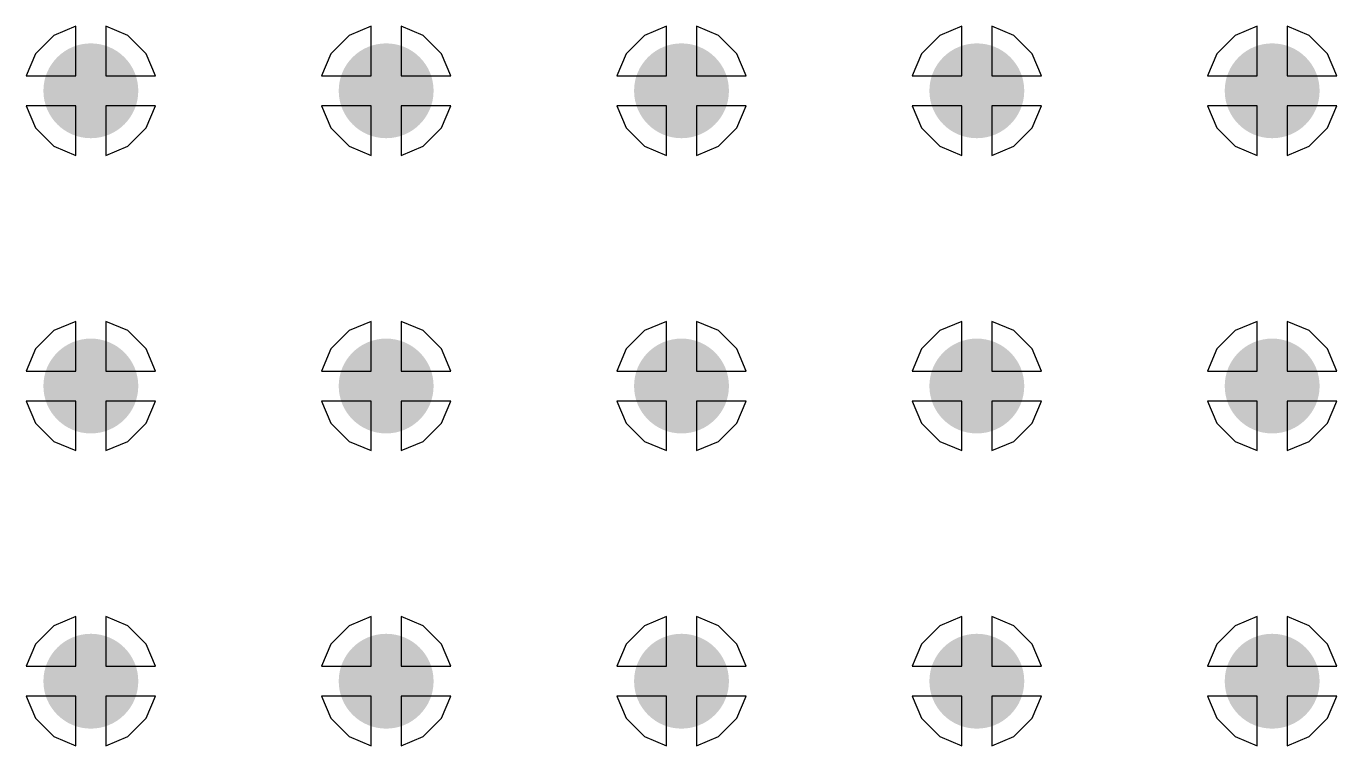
# Model space of a CAD drawing. Header units: inches. Extents: x -0.01 to 4.3, y -0.01 to 7.88.
# Drawn here: x 0.8643 to 1.3011, y 2.0454 to 2.2853 of the extents above; entities that cross this region are included whole.
import ezdxf

# ---------------------------------------------------------------- set-up
doc = ezdxf.new("R2010")
doc.units = ezdxf.units.IN
doc.header["$MEASUREMENT"] = 0
for name, color, linetype in [('Bottom Layer', 5, 'Continuous'), ('Bottom Solder', 6, 'Continuous'), ('Top Layer', 1, 'Continuous'), ('Top Solder', 216, 'Continuous'), ('Via Holes', 16, 'Continuous')]:
    doc.layers.add(name, color=color, linetype=linetype)

msp = doc.modelspace()

# ---------------------------------------------------------------- hatches: boundary and pattern name
at = {"layer": 'Bottom Layer'}
h = msp.add_hatch(color=5, dxfattribs=at)
edge = h.paths.add_edge_path()
edge.add_arc((0.88583, 2.26378), 0.01181, 0, 360)
h = msp.add_hatch(color=5, dxfattribs=at)
edge = h.paths.add_edge_path()
edge.add_arc((0.98425, 2.26378), 0.01181, 0, 360)
h = msp.add_hatch(color=5, dxfattribs=at)
edge = h.paths.add_edge_path()
edge.add_arc((1.08268, 2.26378), 0.01181, 0, 360)
h = msp.add_hatch(color=5, dxfattribs=at)
edge = h.paths.add_edge_path()
edge.add_arc((1.1811, 2.26378), 0.01181, 0, 360)
h = msp.add_hatch(color=5, dxfattribs=at)
edge = h.paths.add_edge_path()
edge.add_arc((1.27953, 2.26378), 0.01181, 0, 360)
h = msp.add_hatch(color=5, dxfattribs=at)
edge = h.paths.add_edge_path()
edge.add_arc((0.88583, 2.16535), 0.01181, 0, 360)
h = msp.add_hatch(color=5, dxfattribs=at)
edge = h.paths.add_edge_path()
edge.add_arc((0.98425, 2.16535), 0.01181, 0, 360)
h = msp.add_hatch(color=5, dxfattribs=at)
edge = h.paths.add_edge_path()
edge.add_arc((1.08268, 2.16535), 0.01181, 0, 360)
h = msp.add_hatch(color=5, dxfattribs=at)
edge = h.paths.add_edge_path()
edge.add_arc((1.1811, 2.16535), 0.01181, 0, 360)
h = msp.add_hatch(color=5, dxfattribs=at)
edge = h.paths.add_edge_path()
edge.add_arc((1.27953, 2.16535), 0.01181, 0, 360)
h = msp.add_hatch(color=5, dxfattribs=at)
edge = h.paths.add_edge_path()
edge.add_arc((0.88583, 2.06693), 0.01181, 0, 360)
h = msp.add_hatch(color=5, dxfattribs=at)
edge = h.paths.add_edge_path()
edge.add_arc((0.98425, 2.06693), 0.01181, 0, 360)
h = msp.add_hatch(color=5, dxfattribs=at)
edge = h.paths.add_edge_path()
edge.add_arc((1.08268, 2.06693), 0.01181, 0, 360)
h = msp.add_hatch(color=5, dxfattribs=at)
edge = h.paths.add_edge_path()
edge.add_arc((1.1811, 2.06693), 0.01181, 0, 360)
h = msp.add_hatch(color=5, dxfattribs=at)
edge = h.paths.add_edge_path()
edge.add_arc((1.27953, 2.06693), 0.01181, 0, 360)
at = {"layer": 'Bottom Solder'}
h = msp.add_hatch(color=6, dxfattribs=at)
edge = h.paths.add_edge_path()
edge.add_arc((0.88583, 2.26378), 0.01581, 0, 360)
h = msp.add_hatch(color=6, dxfattribs=at)
edge = h.paths.add_edge_path()
edge.add_arc((0.98425, 2.26378), 0.01581, 0, 360)
h = msp.add_hatch(color=6, dxfattribs=at)
edge = h.paths.add_edge_path()
edge.add_arc((1.08268, 2.26378), 0.01581, 0, 360)
h = msp.add_hatch(color=6, dxfattribs=at)
edge = h.paths.add_edge_path()
edge.add_arc((1.1811, 2.26378), 0.01581, 0, 360)
h = msp.add_hatch(color=6, dxfattribs=at)
edge = h.paths.add_edge_path()
edge.add_arc((1.27953, 2.26378), 0.01581, 0, 360)
h = msp.add_hatch(color=6, dxfattribs=at)
edge = h.paths.add_edge_path()
edge.add_arc((0.88583, 2.16535), 0.01581, 0, 360)
h = msp.add_hatch(color=6, dxfattribs=at)
edge = h.paths.add_edge_path()
edge.add_arc((0.98425, 2.16535), 0.01581, 0, 360)
h = msp.add_hatch(color=6, dxfattribs=at)
edge = h.paths.add_edge_path()
edge.add_arc((1.08268, 2.16535), 0.01581, 0, 360)
h = msp.add_hatch(color=6, dxfattribs=at)
edge = h.paths.add_edge_path()
edge.add_arc((1.1811, 2.16535), 0.01581, 0, 360)
h = msp.add_hatch(color=6, dxfattribs=at)
edge = h.paths.add_edge_path()
edge.add_arc((1.27953, 2.16535), 0.01581, 0, 360)
h = msp.add_hatch(color=6, dxfattribs=at)
edge = h.paths.add_edge_path()
edge.add_arc((0.88583, 2.06693), 0.01581, 0, 360)
h = msp.add_hatch(color=6, dxfattribs=at)
edge = h.paths.add_edge_path()
edge.add_arc((0.98425, 2.06693), 0.01581, 0, 360)
h = msp.add_hatch(color=6, dxfattribs=at)
edge = h.paths.add_edge_path()
edge.add_arc((1.08268, 2.06693), 0.01581, 0, 360)
h = msp.add_hatch(color=6, dxfattribs=at)
edge = h.paths.add_edge_path()
edge.add_arc((1.1811, 2.06693), 0.01581, 0, 360)
h = msp.add_hatch(color=6, dxfattribs=at)
edge = h.paths.add_edge_path()
edge.add_arc((1.27953, 2.06693), 0.01581, 0, 360)
at = {"layer": 'Top Layer'}
h = msp.add_hatch(color=1, dxfattribs=at)
edge = h.paths.add_edge_path()
edge.add_arc((0.88583, 2.26378), 0.01181, 0, 360)
h = msp.add_hatch(color=1, dxfattribs=at)
edge = h.paths.add_edge_path()
edge.add_arc((0.98425, 2.26378), 0.01181, 0, 360)
h = msp.add_hatch(color=1, dxfattribs=at)
edge = h.paths.add_edge_path()
edge.add_arc((1.08268, 2.26378), 0.01181, 0, 360)
h = msp.add_hatch(color=1, dxfattribs=at)
edge = h.paths.add_edge_path()
edge.add_arc((1.1811, 2.26378), 0.01181, 0, 360)
h = msp.add_hatch(color=1, dxfattribs=at)
edge = h.paths.add_edge_path()
edge.add_arc((1.27953, 2.26378), 0.01181, 0, 360)
h = msp.add_hatch(color=1, dxfattribs=at)
edge = h.paths.add_edge_path()
edge.add_arc((0.88583, 2.16535), 0.01181, 0, 360)
h = msp.add_hatch(color=1, dxfattribs=at)
edge = h.paths.add_edge_path()
edge.add_arc((0.98425, 2.16535), 0.01181, 0, 360)
h = msp.add_hatch(color=1, dxfattribs=at)
edge = h.paths.add_edge_path()
edge.add_arc((1.08268, 2.16535), 0.01181, 0, 360)
h = msp.add_hatch(color=1, dxfattribs=at)
edge = h.paths.add_edge_path()
edge.add_arc((1.1811, 2.16535), 0.01181, 0, 360)
h = msp.add_hatch(color=1, dxfattribs=at)
edge = h.paths.add_edge_path()
edge.add_arc((1.27953, 2.16535), 0.01181, 0, 360)
h = msp.add_hatch(color=1, dxfattribs=at)
edge = h.paths.add_edge_path()
edge.add_arc((0.88583, 2.06693), 0.01181, 0, 360)
h = msp.add_hatch(color=1, dxfattribs=at)
edge = h.paths.add_edge_path()
edge.add_arc((0.98425, 2.06693), 0.01181, 0, 360)
h = msp.add_hatch(color=1, dxfattribs=at)
edge = h.paths.add_edge_path()
edge.add_arc((1.08268, 2.06693), 0.01181, 0, 360)
h = msp.add_hatch(color=1, dxfattribs=at)
edge = h.paths.add_edge_path()
edge.add_arc((1.1811, 2.06693), 0.01181, 0, 360)
h = msp.add_hatch(color=1, dxfattribs=at)
edge = h.paths.add_edge_path()
edge.add_arc((1.27953, 2.06693), 0.01181, 0, 360)
at = {"layer": 'Top Solder'}
h = msp.add_hatch(color=216, dxfattribs=at)
edge = h.paths.add_edge_path()
edge.add_arc((0.88583, 2.26378), 0.01581, 0, 360)
h = msp.add_hatch(color=216, dxfattribs=at)
edge = h.paths.add_edge_path()
edge.add_arc((0.98425, 2.26378), 0.01581, 0, 360)
h = msp.add_hatch(color=216, dxfattribs=at)
edge = h.paths.add_edge_path()
edge.add_arc((1.08268, 2.26378), 0.01581, 0, 360)
h = msp.add_hatch(color=216, dxfattribs=at)
edge = h.paths.add_edge_path()
edge.add_arc((1.1811, 2.26378), 0.01581, 0, 360)
h = msp.add_hatch(color=216, dxfattribs=at)
edge = h.paths.add_edge_path()
edge.add_arc((1.27953, 2.26378), 0.01581, 0, 360)
h = msp.add_hatch(color=216, dxfattribs=at)
edge = h.paths.add_edge_path()
edge.add_arc((0.88583, 2.16535), 0.01581, 0, 360)
h = msp.add_hatch(color=216, dxfattribs=at)
edge = h.paths.add_edge_path()
edge.add_arc((0.98425, 2.16535), 0.01581, 0, 360)
h = msp.add_hatch(color=216, dxfattribs=at)
edge = h.paths.add_edge_path()
edge.add_arc((1.08268, 2.16535), 0.01581, 0, 360)
h = msp.add_hatch(color=216, dxfattribs=at)
edge = h.paths.add_edge_path()
edge.add_arc((1.1811, 2.16535), 0.01581, 0, 360)
h = msp.add_hatch(color=216, dxfattribs=at)
edge = h.paths.add_edge_path()
edge.add_arc((1.27953, 2.16535), 0.01581, 0, 360)
h = msp.add_hatch(color=216, dxfattribs=at)
edge = h.paths.add_edge_path()
edge.add_arc((0.88583, 2.06693), 0.01581, 0, 360)
h = msp.add_hatch(color=216, dxfattribs=at)
edge = h.paths.add_edge_path()
edge.add_arc((0.98425, 2.06693), 0.01581, 0, 360)
h = msp.add_hatch(color=216, dxfattribs=at)
edge = h.paths.add_edge_path()
edge.add_arc((1.08268, 2.06693), 0.01581, 0, 360)
h = msp.add_hatch(color=216, dxfattribs=at)
edge = h.paths.add_edge_path()
edge.add_arc((1.1811, 2.06693), 0.01581, 0, 360)
h = msp.add_hatch(color=216, dxfattribs=at)
edge = h.paths.add_edge_path()
edge.add_arc((1.27953, 2.06693), 0.01581, 0, 360)
at = {"layer": 'Via Holes'}
h = msp.add_hatch(color=7, dxfattribs=at)
edge = h.paths.add_edge_path()
edge.add_arc((0.88583, 2.26378), 0.00591, 0, 360)
h = msp.add_hatch(color=7, dxfattribs=at)
edge = h.paths.add_edge_path()
edge.add_arc((0.98425, 2.26378), 0.00591, 0, 360)
h = msp.add_hatch(color=7, dxfattribs=at)
edge = h.paths.add_edge_path()
edge.add_arc((1.08268, 2.26378), 0.00591, 0, 360)
h = msp.add_hatch(color=7, dxfattribs=at)
edge = h.paths.add_edge_path()
edge.add_arc((1.1811, 2.26378), 0.00591, 0, 360)
h = msp.add_hatch(color=7, dxfattribs=at)
edge = h.paths.add_edge_path()
edge.add_arc((1.27953, 2.26378), 0.00591, 0, 360)
h = msp.add_hatch(color=7, dxfattribs=at)
edge = h.paths.add_edge_path()
edge.add_arc((0.88583, 2.16535), 0.00591, 0, 360)
h = msp.add_hatch(color=7, dxfattribs=at)
edge = h.paths.add_edge_path()
edge.add_arc((0.98425, 2.16535), 0.00591, 0, 360)
h = msp.add_hatch(color=7, dxfattribs=at)
edge = h.paths.add_edge_path()
edge.add_arc((1.08268, 2.16535), 0.00591, 0, 360)
h = msp.add_hatch(color=7, dxfattribs=at)
edge = h.paths.add_edge_path()
edge.add_arc((1.1811, 2.16535), 0.00591, 0, 360)
h = msp.add_hatch(color=7, dxfattribs=at)
edge = h.paths.add_edge_path()
edge.add_arc((1.27953, 2.16535), 0.00591, 0, 360)
h = msp.add_hatch(color=7, dxfattribs=at)
edge = h.paths.add_edge_path()
edge.add_arc((0.88583, 2.06693), 0.00591, 0, 360)
h = msp.add_hatch(color=7, dxfattribs=at)
edge = h.paths.add_edge_path()
edge.add_arc((0.98425, 2.06693), 0.00591, 0, 360)
h = msp.add_hatch(color=7, dxfattribs=at)
edge = h.paths.add_edge_path()
edge.add_arc((1.08268, 2.06693), 0.00591, 0, 360)
h = msp.add_hatch(color=7, dxfattribs=at)
edge = h.paths.add_edge_path()
edge.add_arc((1.1811, 2.06693), 0.00591, 0, 360)
h = msp.add_hatch(color=7, dxfattribs=at)
edge = h.paths.add_edge_path()
edge.add_arc((1.27953, 2.06693), 0.00591, 0, 360)

# ---------------------------------------------------------------- linework, layer by layer
at = {"layer": 'Bottom Layer'}
for p, q in [((0.88083, 2.28532), (0.87347, 2.28227)), ((0.88083, 2.26878), (0.88083, 2.28532)), ((0.89818, 2.28227), (0.89083, 2.28532)), ((0.89083, 2.28532), (0.89083, 2.26878)), ((0.97925, 2.28532), (0.9719, 2.28227)), ((0.97925, 2.26878), (0.97925, 2.28532)), ((0.99661, 2.28227), (0.98925, 2.28532)), ((0.98925, 2.28532), (0.98925, 2.26878)), ((1.07768, 2.28532), (1.07032, 2.28227)), ((1.07768, 2.26878), (1.07768, 2.28532)), ((1.09503, 2.28227), (1.08768, 2.28532)), ((1.08768, 2.28532), (1.08768, 2.26878)), ((1.1761, 2.28532), (1.16875, 2.28227)), ((1.1761, 2.26878), (1.1761, 2.28532)), ((1.19346, 2.28227), (1.1861, 2.28532)), ((1.1861, 2.28532), (1.1861, 2.26878)), ((1.27453, 2.28532), (1.26717, 2.28227)), ((1.27453, 2.26878), (1.27453, 2.28532)), ((1.29188, 2.28227), (1.28453, 2.28532)), ((1.28453, 2.28532), (1.28453, 2.26878)), ((0.87347, 2.28227), (0.86734, 2.27613)), ((0.90432, 2.27613), (0.89818, 2.28227)), ((0.9719, 2.28227), (0.96576, 2.27613)), ((1.00274, 2.27613), (0.99661, 2.28227)), ((1.07032, 2.28227), (1.06419, 2.27613)), ((1.10117, 2.27613), (1.09503, 2.28227)), ((1.16875, 2.28227), (1.16261, 2.27613)), ((1.19959, 2.27613), (1.19346, 2.28227)), ((1.26717, 2.28227), (1.26104, 2.27613)), ((1.29802, 2.27613), (1.29188, 2.28227)), ((0.86734, 2.27613), (0.86429, 2.26878)), ((0.90736, 2.26878), (0.90432, 2.27613)), ((0.96576, 2.27613), (0.96271, 2.26878)), ((1.00579, 2.26878), (1.00274, 2.27613)), ((1.06419, 2.27613), (1.06114, 2.26878)), ((1.10421, 2.26878), (1.10117, 2.27613)), ((1.16261, 2.27613), (1.15957, 2.26878)), ((1.20264, 2.26878), (1.19959, 2.27613)), ((1.26104, 2.27613), (1.25799, 2.26878)), ((1.30106, 2.26878), (1.29802, 2.27613)), ((0.86429, 2.26878), (0.88083, 2.26878)), ((0.89083, 2.26878), (0.90736, 2.26878)), ((0.96271, 2.26878), (0.97925, 2.26878)), ((0.98925, 2.26878), (1.00579, 2.26878)), ((1.06114, 2.26878), (1.07768, 2.26878)), ((1.08768, 2.26878), (1.10421, 2.26878)), ((1.15957, 2.26878), (1.1761, 2.26878)), ((1.1861, 2.26878), (1.20264, 2.26878)), ((1.25799, 2.26878), (1.27453, 2.26878)), ((1.28453, 2.26878), (1.30106, 2.26878)), ((0.88083, 2.25878), (0.86429, 2.25878)), ((0.86429, 2.25878), (0.86734, 2.25142)), ((0.88083, 2.24224), (0.88083, 2.25878)), ((0.90736, 2.25878), (0.89083, 2.25878)), ((0.89083, 2.25878), (0.89083, 2.24224)), ((0.90432, 2.25142), (0.90736, 2.25878)), ((0.97925, 2.25878), (0.96271, 2.25878)), ((0.96271, 2.25878), (0.96576, 2.25142)), ((0.97925, 2.24224), (0.97925, 2.25878)), ((1.00579, 2.25878), (0.98925, 2.25878)), ((0.98925, 2.25878), (0.98925, 2.24224)), ((1.00274, 2.25142), (1.00579, 2.25878)), ((1.07768, 2.25878), (1.06114, 2.25878)), ((1.06114, 2.25878), (1.06419, 2.25142)), ((1.07768, 2.24224), (1.07768, 2.25878)), ((1.10421, 2.25878), (1.08768, 2.25878)), ((1.08768, 2.25878), (1.08768, 2.24224)), ((1.10117, 2.25142), (1.10421, 2.25878)), ((1.1761, 2.25878), (1.15957, 2.25878)), ((1.15957, 2.25878), (1.16261, 2.25142)), ((1.1761, 2.24224), (1.1761, 2.25878)), ((1.20264, 2.25878), (1.1861, 2.25878)), ((1.1861, 2.25878), (1.1861, 2.24224)), ((1.19959, 2.25142), (1.20264, 2.25878)), ((1.27453, 2.25878), (1.25799, 2.25878)), ((1.25799, 2.25878), (1.26104, 2.25142)), ((1.27453, 2.24224), (1.27453, 2.25878)), ((1.30106, 2.25878), (1.28453, 2.25878)), ((1.28453, 2.25878), (1.28453, 2.24224)), ((1.29802, 2.25142), (1.30106, 2.25878)), ((0.86734, 2.25142), (0.87347, 2.24529)), ((0.89818, 2.24529), (0.90432, 2.25142)), ((0.96576, 2.25142), (0.9719, 2.24529)), ((0.99661, 2.24529), (1.00274, 2.25142)), ((1.06419, 2.25142), (1.07032, 2.24529)), ((1.09503, 2.24529), (1.10117, 2.25142)), ((1.16261, 2.25142), (1.16875, 2.24529)), ((1.19346, 2.24529), (1.19959, 2.25142)), ((1.26104, 2.25142), (1.26717, 2.24529)), ((1.29188, 2.24529), (1.29802, 2.25142)), ((0.87347, 2.24529), (0.88083, 2.24224)), ((0.89083, 2.24224), (0.89818, 2.24529)), ((0.9719, 2.24529), (0.97925, 2.24224)), ((0.98925, 2.24224), (0.99661, 2.24529)), ((1.07032, 2.24529), (1.07768, 2.24224)), ((1.08768, 2.24224), (1.09503, 2.24529)), ((1.16875, 2.24529), (1.1761, 2.24224)), ((1.1861, 2.24224), (1.19346, 2.24529)), ((1.26717, 2.24529), (1.27453, 2.24224)), ((1.28453, 2.24224), (1.29188, 2.24529)), ((0.88083, 2.18689), (0.87347, 2.18384)), ((0.88083, 2.17035), (0.88083, 2.18689)), ((0.89818, 2.18384), (0.89083, 2.18689)), ((0.89083, 2.18689), (0.89083, 2.17035)), ((0.97925, 2.18689), (0.9719, 2.18384)), ((0.97925, 2.17035), (0.97925, 2.18689)), ((0.99661, 2.18384), (0.98925, 2.18689)), ((0.98925, 2.18689), (0.98925, 2.17035)), ((1.07768, 2.18689), (1.07032, 2.18384)), ((1.07768, 2.17035), (1.07768, 2.18689)), ((1.09503, 2.18384), (1.08768, 2.18689)), ((1.08768, 2.18689), (1.08768, 2.17035)), ((1.1761, 2.18689), (1.16875, 2.18384)), ((1.1761, 2.17035), (1.1761, 2.18689)), ((1.19346, 2.18384), (1.1861, 2.18689)), ((1.1861, 2.18689), (1.1861, 2.17035)), ((1.27453, 2.18689), (1.26717, 2.18384)), ((1.27453, 2.17035), (1.27453, 2.18689)), ((1.29188, 2.18384), (1.28453, 2.18689)), ((1.28453, 2.18689), (1.28453, 2.17035)), ((0.87347, 2.18384), (0.86734, 2.17771)), ((0.90432, 2.17771), (0.89818, 2.18384)), ((0.9719, 2.18384), (0.96576, 2.17771)), ((1.00274, 2.17771), (0.99661, 2.18384)), ((1.07032, 2.18384), (1.06419, 2.17771)), ((1.10117, 2.17771), (1.09503, 2.18384)), ((1.16875, 2.18384), (1.16261, 2.17771)), ((1.19959, 2.17771), (1.19346, 2.18384)), ((1.26717, 2.18384), (1.26104, 2.17771)), ((1.29802, 2.17771), (1.29188, 2.18384)), ((0.86734, 2.17771), (0.86429, 2.17035)), ((0.90736, 2.17035), (0.90432, 2.17771)), ((0.96576, 2.17771), (0.96271, 2.17035)), ((1.00579, 2.17035), (1.00274, 2.17771)), ((1.06419, 2.17771), (1.06114, 2.17035)), ((1.10421, 2.17035), (1.10117, 2.17771)), ((1.16261, 2.17771), (1.15957, 2.17035)), ((1.20264, 2.17035), (1.19959, 2.17771)), ((1.26104, 2.17771), (1.25799, 2.17035)), ((1.30106, 2.17035), (1.29802, 2.17771)), ((0.86429, 2.17035), (0.88083, 2.17035)), ((0.89083, 2.17035), (0.90736, 2.17035)), ((0.96271, 2.17035), (0.97925, 2.17035)), ((0.98925, 2.17035), (1.00579, 2.17035)), ((1.06114, 2.17035), (1.07768, 2.17035)), ((1.08768, 2.17035), (1.10421, 2.17035)), ((1.15957, 2.17035), (1.1761, 2.17035)), ((1.1861, 2.17035), (1.20264, 2.17035)), ((1.25799, 2.17035), (1.27453, 2.17035)), ((1.28453, 2.17035), (1.30106, 2.17035)), ((0.88083, 2.16035), (0.86429, 2.16035)), ((0.86429, 2.16035), (0.86734, 2.153)), ((0.88083, 2.14382), (0.88083, 2.16035)), ((0.90736, 2.16035), (0.89083, 2.16035)), ((0.89083, 2.16035), (0.89083, 2.14382)), ((0.90432, 2.153), (0.90736, 2.16035)), ((0.97925, 2.16035), (0.96271, 2.16035)), ((0.96271, 2.16035), (0.96576, 2.153)), ((0.97925, 2.14382), (0.97925, 2.16035)), ((1.00579, 2.16035), (0.98925, 2.16035)), ((0.98925, 2.16035), (0.98925, 2.14382)), ((1.00274, 2.153), (1.00579, 2.16035)), ((1.07768, 2.16035), (1.06114, 2.16035)), ((1.06114, 2.16035), (1.06419, 2.153)), ((1.07768, 2.14382), (1.07768, 2.16035)), ((1.10421, 2.16035), (1.08768, 2.16035)), ((1.08768, 2.16035), (1.08768, 2.14382)), ((1.10117, 2.153), (1.10421, 2.16035)), ((1.1761, 2.16035), (1.15957, 2.16035)), ((1.15957, 2.16035), (1.16261, 2.153)), ((1.1761, 2.14382), (1.1761, 2.16035)), ((1.20264, 2.16035), (1.1861, 2.16035)), ((1.1861, 2.16035), (1.1861, 2.14382)), ((1.19959, 2.153), (1.20264, 2.16035)), ((1.27453, 2.16035), (1.25799, 2.16035)), ((1.25799, 2.16035), (1.26104, 2.153)), ((1.27453, 2.14382), (1.27453, 2.16035)), ((1.30106, 2.16035), (1.28453, 2.16035)), ((1.28453, 2.16035), (1.28453, 2.14382)), ((1.29802, 2.153), (1.30106, 2.16035)), ((0.86734, 2.153), (0.87347, 2.14686)), ((0.89818, 2.14686), (0.90432, 2.153)), ((0.96576, 2.153), (0.9719, 2.14686)), ((0.99661, 2.14686), (1.00274, 2.153)), ((1.06419, 2.153), (1.07032, 2.14686)), ((1.09503, 2.14686), (1.10117, 2.153)), ((1.16261, 2.153), (1.16875, 2.14686)), ((1.19346, 2.14686), (1.19959, 2.153)), ((1.26104, 2.153), (1.26717, 2.14686)), ((1.29188, 2.14686), (1.29802, 2.153)), ((0.87347, 2.14686), (0.88083, 2.14382)), ((0.89083, 2.14382), (0.89818, 2.14686)), ((0.9719, 2.14686), (0.97925, 2.14382)), ((0.98925, 2.14382), (0.99661, 2.14686)), ((1.07032, 2.14686), (1.07768, 2.14382)), ((1.08768, 2.14382), (1.09503, 2.14686)), ((1.16875, 2.14686), (1.1761, 2.14382)), ((1.1861, 2.14382), (1.19346, 2.14686)), ((1.26717, 2.14686), (1.27453, 2.14382)), ((1.28453, 2.14382), (1.29188, 2.14686)), ((0.88083, 2.08847), (0.87347, 2.08542)), ((0.88083, 2.07193), (0.88083, 2.08847)), ((0.89818, 2.08542), (0.89083, 2.08847)), ((0.89083, 2.08847), (0.89083, 2.07193)), ((0.97925, 2.08847), (0.9719, 2.08542)), ((0.97925, 2.07193), (0.97925, 2.08847)), ((0.99661, 2.08542), (0.98925, 2.08847)), ((0.98925, 2.08847), (0.98925, 2.07193)), ((1.07768, 2.08847), (1.07032, 2.08542)), ((1.07768, 2.07193), (1.07768, 2.08847)), ((1.09503, 2.08542), (1.08768, 2.08847)), ((1.08768, 2.08847), (1.08768, 2.07193)), ((1.1761, 2.08847), (1.16875, 2.08542)), ((1.1761, 2.07193), (1.1761, 2.08847)), ((1.19346, 2.08542), (1.1861, 2.08847)), ((1.1861, 2.08847), (1.1861, 2.07193)), ((1.27453, 2.08847), (1.26717, 2.08542)), ((1.27453, 2.07193), (1.27453, 2.08847)), ((1.29188, 2.08542), (1.28453, 2.08847)), ((1.28453, 2.08847), (1.28453, 2.07193)), ((0.87347, 2.08542), (0.86734, 2.07928)), ((0.90432, 2.07928), (0.89818, 2.08542)), ((0.9719, 2.08542), (0.96576, 2.07928)), ((1.00274, 2.07928), (0.99661, 2.08542)), ((1.07032, 2.08542), (1.06419, 2.07928)), ((1.10117, 2.07928), (1.09503, 2.08542)), ((1.16875, 2.08542), (1.16261, 2.07928)), ((1.19959, 2.07928), (1.19346, 2.08542)), ((1.26717, 2.08542), (1.26104, 2.07928)), ((1.29802, 2.07928), (1.29188, 2.08542)), ((0.86734, 2.07928), (0.86429, 2.07193)), ((0.90736, 2.07193), (0.90432, 2.07928)), ((0.96576, 2.07928), (0.96271, 2.07193)), ((1.00579, 2.07193), (1.00274, 2.07928)), ((1.06419, 2.07928), (1.06114, 2.07193)), ((1.10421, 2.07193), (1.10117, 2.07928)), ((1.16261, 2.07928), (1.15957, 2.07193)), ((1.20264, 2.07193), (1.19959, 2.07928)), ((1.26104, 2.07928), (1.25799, 2.07193)), ((1.30106, 2.07193), (1.29802, 2.07928)), ((0.86429, 2.07193), (0.88083, 2.07193)), ((0.89083, 2.07193), (0.90736, 2.07193)), ((0.96271, 2.07193), (0.97925, 2.07193)), ((0.98925, 2.07193), (1.00579, 2.07193)), ((1.06114, 2.07193), (1.07768, 2.07193)), ((1.08768, 2.07193), (1.10421, 2.07193)), ((1.15957, 2.07193), (1.1761, 2.07193)), ((1.1861, 2.07193), (1.20264, 2.07193)), ((1.25799, 2.07193), (1.27453, 2.07193)), ((1.28453, 2.07193), (1.30106, 2.07193)), ((0.88083, 2.06193), (0.86429, 2.06193)), ((0.86429, 2.06193), (0.86734, 2.05457)), ((0.88083, 2.04539), (0.88083, 2.06193)), ((0.90736, 2.06193), (0.89083, 2.06193)), ((0.89083, 2.06193), (0.89083, 2.04539)), ((0.90432, 2.05457), (0.90736, 2.06193)), ((0.97925, 2.06193), (0.96271, 2.06193)), ((0.96271, 2.06193), (0.96576, 2.05457)), ((0.97925, 2.04539), (0.97925, 2.06193)), ((1.00579, 2.06193), (0.98925, 2.06193)), ((0.98925, 2.06193), (0.98925, 2.04539)), ((1.00274, 2.05457), (1.00579, 2.06193)), ((1.07768, 2.06193), (1.06114, 2.06193)), ((1.06114, 2.06193), (1.06419, 2.05457)), ((1.07768, 2.04539), (1.07768, 2.06193)), ((1.10421, 2.06193), (1.08768, 2.06193)), ((1.08768, 2.06193), (1.08768, 2.04539)), ((1.10117, 2.05457), (1.10421, 2.06193)), ((1.1761, 2.06193), (1.15957, 2.06193)), ((1.15957, 2.06193), (1.16261, 2.05457)), ((1.1761, 2.04539), (1.1761, 2.06193)), ((1.20264, 2.06193), (1.1861, 2.06193)), ((1.1861, 2.06193), (1.1861, 2.04539)), ((1.19959, 2.05457), (1.20264, 2.06193)), ((1.27453, 2.06193), (1.25799, 2.06193)), ((1.25799, 2.06193), (1.26104, 2.05457)), ((1.27453, 2.04539), (1.27453, 2.06193)), ((1.30106, 2.06193), (1.28453, 2.06193)), ((1.28453, 2.06193), (1.28453, 2.04539)), ((1.29802, 2.05457), (1.30106, 2.06193)), ((0.86734, 2.05457), (0.87347, 2.04844)), ((0.89818, 2.04844), (0.90432, 2.05457)), ((0.96576, 2.05457), (0.9719, 2.04844)), ((0.99661, 2.04844), (1.00274, 2.05457)), ((1.06419, 2.05457), (1.07032, 2.04844)), ((1.09503, 2.04844), (1.10117, 2.05457)), ((1.16261, 2.05457), (1.16875, 2.04844)), ((1.19346, 2.04844), (1.19959, 2.05457)), ((1.26104, 2.05457), (1.26717, 2.04844)), ((1.29188, 2.04844), (1.29802, 2.05457)), ((0.87347, 2.04844), (0.88083, 2.04539)), ((0.89083, 2.04539), (0.89818, 2.04844)), ((0.9719, 2.04844), (0.97925, 2.04539)), ((0.98925, 2.04539), (0.99661, 2.04844)), ((1.07032, 2.04844), (1.07768, 2.04539)), ((1.08768, 2.04539), (1.09503, 2.04844)), ((1.16875, 2.04844), (1.1761, 2.04539)), ((1.1861, 2.04539), (1.19346, 2.04844)), ((1.26717, 2.04844), (1.27453, 2.04539)), ((1.28453, 2.04539), (1.29188, 2.04844))]:
    msp.add_line(p, q, dxfattribs=at)
at = {"layer": 'Top Layer'}
for p, q in [((0.88083, 2.28532), (0.87347, 2.28227)), ((0.88083, 2.26878), (0.88083, 2.28532)), ((0.89818, 2.28227), (0.89083, 2.28532)), ((0.89083, 2.28532), (0.89083, 2.26878)), ((0.97925, 2.28532), (0.9719, 2.28227)), ((0.97925, 2.26878), (0.97925, 2.28532)), ((0.99661, 2.28227), (0.98925, 2.28532)), ((0.98925, 2.28532), (0.98925, 2.26878)), ((1.07768, 2.28532), (1.07032, 2.28227)), ((1.07768, 2.26878), (1.07768, 2.28532)), ((1.09503, 2.28227), (1.08768, 2.28532)), ((1.08768, 2.28532), (1.08768, 2.26878)), ((1.1761, 2.28532), (1.16875, 2.28227)), ((1.1761, 2.26878), (1.1761, 2.28532)), ((1.19346, 2.28227), (1.1861, 2.28532)), ((1.1861, 2.28532), (1.1861, 2.26878)), ((1.27453, 2.28532), (1.26717, 2.28227)), ((1.27453, 2.26878), (1.27453, 2.28532)), ((1.29188, 2.28227), (1.28453, 2.28532)), ((1.28453, 2.28532), (1.28453, 2.26878)), ((0.87347, 2.28227), (0.86734, 2.27613)), ((0.90432, 2.27613), (0.89818, 2.28227)), ((0.9719, 2.28227), (0.96576, 2.27613)), ((1.00274, 2.27613), (0.99661, 2.28227)), ((1.07032, 2.28227), (1.06419, 2.27613)), ((1.10117, 2.27613), (1.09503, 2.28227)), ((1.16875, 2.28227), (1.16261, 2.27613)), ((1.19959, 2.27613), (1.19346, 2.28227)), ((1.26717, 2.28227), (1.26104, 2.27613)), ((1.29802, 2.27613), (1.29188, 2.28227)), ((0.86734, 2.27613), (0.86429, 2.26878)), ((0.90736, 2.26878), (0.90432, 2.27613)), ((0.96576, 2.27613), (0.96271, 2.26878)), ((1.00579, 2.26878), (1.00274, 2.27613)), ((1.06419, 2.27613), (1.06114, 2.26878)), ((1.10421, 2.26878), (1.10117, 2.27613)), ((1.16261, 2.27613), (1.15957, 2.26878)), ((1.20264, 2.26878), (1.19959, 2.27613)), ((1.26104, 2.27613), (1.25799, 2.26878)), ((1.30106, 2.26878), (1.29802, 2.27613)), ((0.86429, 2.26878), (0.88083, 2.26878)), ((0.89083, 2.26878), (0.90736, 2.26878)), ((0.96271, 2.26878), (0.97925, 2.26878)), ((0.98925, 2.26878), (1.00579, 2.26878)), ((1.06114, 2.26878), (1.07768, 2.26878)), ((1.08768, 2.26878), (1.10421, 2.26878)), ((1.15957, 2.26878), (1.1761, 2.26878)), ((1.1861, 2.26878), (1.20264, 2.26878)), ((1.25799, 2.26878), (1.27453, 2.26878)), ((1.28453, 2.26878), (1.30106, 2.26878)), ((0.88083, 2.25878), (0.86429, 2.25878)), ((0.86429, 2.25878), (0.86734, 2.25142)), ((0.88083, 2.24224), (0.88083, 2.25878)), ((0.90736, 2.25878), (0.89083, 2.25878)), ((0.89083, 2.25878), (0.89083, 2.24224)), ((0.90432, 2.25142), (0.90736, 2.25878)), ((0.97925, 2.25878), (0.96271, 2.25878)), ((0.96271, 2.25878), (0.96576, 2.25142)), ((0.97925, 2.24224), (0.97925, 2.25878)), ((1.00579, 2.25878), (0.98925, 2.25878)), ((0.98925, 2.25878), (0.98925, 2.24224)), ((1.00274, 2.25142), (1.00579, 2.25878)), ((1.07768, 2.25878), (1.06114, 2.25878)), ((1.06114, 2.25878), (1.06419, 2.25142)), ((1.07768, 2.24224), (1.07768, 2.25878)), ((1.10421, 2.25878), (1.08768, 2.25878)), ((1.08768, 2.25878), (1.08768, 2.24224)), ((1.10117, 2.25142), (1.10421, 2.25878)), ((1.1761, 2.25878), (1.15957, 2.25878)), ((1.15957, 2.25878), (1.16261, 2.25142)), ((1.1761, 2.24224), (1.1761, 2.25878)), ((1.20264, 2.25878), (1.1861, 2.25878)), ((1.1861, 2.25878), (1.1861, 2.24224)), ((1.19959, 2.25142), (1.20264, 2.25878)), ((1.27453, 2.25878), (1.25799, 2.25878)), ((1.25799, 2.25878), (1.26104, 2.25142)), ((1.27453, 2.24224), (1.27453, 2.25878)), ((1.30106, 2.25878), (1.28453, 2.25878)), ((1.28453, 2.25878), (1.28453, 2.24224)), ((1.29802, 2.25142), (1.30106, 2.25878)), ((0.86734, 2.25142), (0.87347, 2.24529)), ((0.89818, 2.24529), (0.90432, 2.25142)), ((0.96576, 2.25142), (0.9719, 2.24529)), ((0.99661, 2.24529), (1.00274, 2.25142)), ((1.06419, 2.25142), (1.07032, 2.24529)), ((1.09503, 2.24529), (1.10117, 2.25142)), ((1.16261, 2.25142), (1.16875, 2.24529)), ((1.19346, 2.24529), (1.19959, 2.25142)), ((1.26104, 2.25142), (1.26717, 2.24529)), ((1.29188, 2.24529), (1.29802, 2.25142)), ((0.87347, 2.24529), (0.88083, 2.24224)), ((0.89083, 2.24224), (0.89818, 2.24529)), ((0.9719, 2.24529), (0.97925, 2.24224)), ((0.98925, 2.24224), (0.99661, 2.24529)), ((1.07032, 2.24529), (1.07768, 2.24224)), ((1.08768, 2.24224), (1.09503, 2.24529)), ((1.16875, 2.24529), (1.1761, 2.24224)), ((1.1861, 2.24224), (1.19346, 2.24529)), ((1.26717, 2.24529), (1.27453, 2.24224)), ((1.28453, 2.24224), (1.29188, 2.24529)), ((0.88083, 2.18689), (0.87347, 2.18384)), ((0.88083, 2.17035), (0.88083, 2.18689)), ((0.89818, 2.18384), (0.89083, 2.18689)), ((0.89083, 2.18689), (0.89083, 2.17035)), ((0.97925, 2.18689), (0.9719, 2.18384)), ((0.97925, 2.17035), (0.97925, 2.18689)), ((0.99661, 2.18384), (0.98925, 2.18689)), ((0.98925, 2.18689), (0.98925, 2.17035)), ((1.07768, 2.18689), (1.07032, 2.18384)), ((1.07768, 2.17035), (1.07768, 2.18689)), ((1.09503, 2.18384), (1.08768, 2.18689)), ((1.08768, 2.18689), (1.08768, 2.17035)), ((1.1761, 2.18689), (1.16875, 2.18384)), ((1.1761, 2.17035), (1.1761, 2.18689)), ((1.19346, 2.18384), (1.1861, 2.18689)), ((1.1861, 2.18689), (1.1861, 2.17035)), ((1.27453, 2.18689), (1.26717, 2.18384)), ((1.27453, 2.17035), (1.27453, 2.18689)), ((1.29188, 2.18384), (1.28453, 2.18689)), ((1.28453, 2.18689), (1.28453, 2.17035)), ((0.87347, 2.18384), (0.86734, 2.17771)), ((0.90432, 2.17771), (0.89818, 2.18384)), ((0.9719, 2.18384), (0.96576, 2.17771)), ((1.00274, 2.17771), (0.99661, 2.18384)), ((1.07032, 2.18384), (1.06419, 2.17771)), ((1.10117, 2.17771), (1.09503, 2.18384)), ((1.16875, 2.18384), (1.16261, 2.17771)), ((1.19959, 2.17771), (1.19346, 2.18384)), ((1.26717, 2.18384), (1.26104, 2.17771)), ((1.29802, 2.17771), (1.29188, 2.18384)), ((0.86734, 2.17771), (0.86429, 2.17035)), ((0.90736, 2.17035), (0.90432, 2.17771)), ((0.96576, 2.17771), (0.96271, 2.17035)), ((1.00579, 2.17035), (1.00274, 2.17771)), ((1.06419, 2.17771), (1.06114, 2.17035)), ((1.10421, 2.17035), (1.10117, 2.17771)), ((1.16261, 2.17771), (1.15957, 2.17035)), ((1.20264, 2.17035), (1.19959, 2.17771)), ((1.26104, 2.17771), (1.25799, 2.17035)), ((1.30106, 2.17035), (1.29802, 2.17771)), ((0.86429, 2.17035), (0.88083, 2.17035)), ((0.89083, 2.17035), (0.90736, 2.17035)), ((0.96271, 2.17035), (0.97925, 2.17035)), ((0.98925, 2.17035), (1.00579, 2.17035)), ((1.06114, 2.17035), (1.07768, 2.17035)), ((1.08768, 2.17035), (1.10421, 2.17035)), ((1.15957, 2.17035), (1.1761, 2.17035)), ((1.1861, 2.17035), (1.20264, 2.17035)), ((1.25799, 2.17035), (1.27453, 2.17035)), ((1.28453, 2.17035), (1.30106, 2.17035)), ((0.88083, 2.16035), (0.86429, 2.16035)), ((0.86429, 2.16035), (0.86734, 2.153)), ((0.88083, 2.14382), (0.88083, 2.16035)), ((0.90736, 2.16035), (0.89083, 2.16035)), ((0.89083, 2.16035), (0.89083, 2.14382)), ((0.90432, 2.153), (0.90736, 2.16035)), ((0.97925, 2.16035), (0.96271, 2.16035)), ((0.96271, 2.16035), (0.96576, 2.153)), ((0.97925, 2.14382), (0.97925, 2.16035)), ((1.00579, 2.16035), (0.98925, 2.16035)), ((0.98925, 2.16035), (0.98925, 2.14382)), ((1.00274, 2.153), (1.00579, 2.16035)), ((1.07768, 2.16035), (1.06114, 2.16035)), ((1.06114, 2.16035), (1.06419, 2.153)), ((1.07768, 2.14382), (1.07768, 2.16035)), ((1.10421, 2.16035), (1.08768, 2.16035)), ((1.08768, 2.16035), (1.08768, 2.14382)), ((1.10117, 2.153), (1.10421, 2.16035)), ((1.1761, 2.16035), (1.15957, 2.16035)), ((1.15957, 2.16035), (1.16261, 2.153)), ((1.1761, 2.14382), (1.1761, 2.16035)), ((1.20264, 2.16035), (1.1861, 2.16035)), ((1.1861, 2.16035), (1.1861, 2.14382)), ((1.19959, 2.153), (1.20264, 2.16035)), ((1.27453, 2.16035), (1.25799, 2.16035)), ((1.25799, 2.16035), (1.26104, 2.153)), ((1.27453, 2.14382), (1.27453, 2.16035)), ((1.30106, 2.16035), (1.28453, 2.16035)), ((1.28453, 2.16035), (1.28453, 2.14382)), ((1.29802, 2.153), (1.30106, 2.16035)), ((0.86734, 2.153), (0.87347, 2.14686)), ((0.89818, 2.14686), (0.90432, 2.153)), ((0.96576, 2.153), (0.9719, 2.14686)), ((0.99661, 2.14686), (1.00274, 2.153)), ((1.06419, 2.153), (1.07032, 2.14686)), ((1.09503, 2.14686), (1.10117, 2.153)), ((1.16261, 2.153), (1.16875, 2.14686)), ((1.19346, 2.14686), (1.19959, 2.153)), ((1.26104, 2.153), (1.26717, 2.14686)), ((1.29188, 2.14686), (1.29802, 2.153)), ((0.87347, 2.14686), (0.88083, 2.14382)), ((0.89083, 2.14382), (0.89818, 2.14686)), ((0.9719, 2.14686), (0.97925, 2.14382)), ((0.98925, 2.14382), (0.99661, 2.14686)), ((1.07032, 2.14686), (1.07768, 2.14382)), ((1.08768, 2.14382), (1.09503, 2.14686)), ((1.16875, 2.14686), (1.1761, 2.14382)), ((1.1861, 2.14382), (1.19346, 2.14686)), ((1.26717, 2.14686), (1.27453, 2.14382)), ((1.28453, 2.14382), (1.29188, 2.14686)), ((0.88083, 2.08847), (0.87347, 2.08542)), ((0.88083, 2.07193), (0.88083, 2.08847)), ((0.89818, 2.08542), (0.89083, 2.08847)), ((0.89083, 2.08847), (0.89083, 2.07193)), ((0.97925, 2.08847), (0.9719, 2.08542)), ((0.97925, 2.07193), (0.97925, 2.08847)), ((0.99661, 2.08542), (0.98925, 2.08847)), ((0.98925, 2.08847), (0.98925, 2.07193)), ((1.07768, 2.08847), (1.07032, 2.08542)), ((1.07768, 2.07193), (1.07768, 2.08847)), ((1.09503, 2.08542), (1.08768, 2.08847)), ((1.08768, 2.08847), (1.08768, 2.07193)), ((1.1761, 2.08847), (1.16875, 2.08542)), ((1.1761, 2.07193), (1.1761, 2.08847)), ((1.19346, 2.08542), (1.1861, 2.08847)), ((1.1861, 2.08847), (1.1861, 2.07193)), ((1.27453, 2.08847), (1.26717, 2.08542)), ((1.27453, 2.07193), (1.27453, 2.08847)), ((1.29188, 2.08542), (1.28453, 2.08847)), ((1.28453, 2.08847), (1.28453, 2.07193)), ((0.87347, 2.08542), (0.86734, 2.07928)), ((0.90432, 2.07928), (0.89818, 2.08542)), ((0.9719, 2.08542), (0.96576, 2.07928)), ((1.00274, 2.07928), (0.99661, 2.08542)), ((1.07032, 2.08542), (1.06419, 2.07928)), ((1.10117, 2.07928), (1.09503, 2.08542)), ((1.16875, 2.08542), (1.16261, 2.07928)), ((1.19959, 2.07928), (1.19346, 2.08542)), ((1.26717, 2.08542), (1.26104, 2.07928)), ((1.29802, 2.07928), (1.29188, 2.08542)), ((0.86734, 2.07928), (0.86429, 2.07193)), ((0.90736, 2.07193), (0.90432, 2.07928)), ((0.96576, 2.07928), (0.96271, 2.07193)), ((1.00579, 2.07193), (1.00274, 2.07928)), ((1.06419, 2.07928), (1.06114, 2.07193)), ((1.10421, 2.07193), (1.10117, 2.07928)), ((1.16261, 2.07928), (1.15957, 2.07193)), ((1.20264, 2.07193), (1.19959, 2.07928)), ((1.26104, 2.07928), (1.25799, 2.07193)), ((1.30106, 2.07193), (1.29802, 2.07928)), ((0.86429, 2.07193), (0.88083, 2.07193)), ((0.89083, 2.07193), (0.90736, 2.07193)), ((0.96271, 2.07193), (0.97925, 2.07193)), ((0.98925, 2.07193), (1.00579, 2.07193)), ((1.06114, 2.07193), (1.07768, 2.07193)), ((1.08768, 2.07193), (1.10421, 2.07193)), ((1.15957, 2.07193), (1.1761, 2.07193)), ((1.1861, 2.07193), (1.20264, 2.07193)), ((1.25799, 2.07193), (1.27453, 2.07193)), ((1.28453, 2.07193), (1.30106, 2.07193)), ((0.88083, 2.06193), (0.86429, 2.06193)), ((0.86429, 2.06193), (0.86734, 2.05457)), ((0.88083, 2.04539), (0.88083, 2.06193)), ((0.90736, 2.06193), (0.89083, 2.06193)), ((0.89083, 2.06193), (0.89083, 2.04539)), ((0.90432, 2.05457), (0.90736, 2.06193)), ((0.97925, 2.06193), (0.96271, 2.06193)), ((0.96271, 2.06193), (0.96576, 2.05457)), ((0.97925, 2.04539), (0.97925, 2.06193)), ((1.00579, 2.06193), (0.98925, 2.06193)), ((0.98925, 2.06193), (0.98925, 2.04539)), ((1.00274, 2.05457), (1.00579, 2.06193)), ((1.07768, 2.06193), (1.06114, 2.06193)), ((1.06114, 2.06193), (1.06419, 2.05457)), ((1.07768, 2.04539), (1.07768, 2.06193)), ((1.10421, 2.06193), (1.08768, 2.06193)), ((1.08768, 2.06193), (1.08768, 2.04539)), ((1.10117, 2.05457), (1.10421, 2.06193)), ((1.1761, 2.06193), (1.15957, 2.06193)), ((1.15957, 2.06193), (1.16261, 2.05457)), ((1.1761, 2.04539), (1.1761, 2.06193)), ((1.20264, 2.06193), (1.1861, 2.06193)), ((1.1861, 2.06193), (1.1861, 2.04539)), ((1.19959, 2.05457), (1.20264, 2.06193)), ((1.27453, 2.06193), (1.25799, 2.06193)), ((1.25799, 2.06193), (1.26104, 2.05457)), ((1.27453, 2.04539), (1.27453, 2.06193)), ((1.30106, 2.06193), (1.28453, 2.06193)), ((1.28453, 2.06193), (1.28453, 2.04539)), ((1.29802, 2.05457), (1.30106, 2.06193)), ((0.86734, 2.05457), (0.87347, 2.04844)), ((0.89818, 2.04844), (0.90432, 2.05457)), ((0.96576, 2.05457), (0.9719, 2.04844)), ((0.99661, 2.04844), (1.00274, 2.05457)), ((1.06419, 2.05457), (1.07032, 2.04844)), ((1.09503, 2.04844), (1.10117, 2.05457)), ((1.16261, 2.05457), (1.16875, 2.04844)), ((1.19346, 2.04844), (1.19959, 2.05457)), ((1.26104, 2.05457), (1.26717, 2.04844)), ((1.29188, 2.04844), (1.29802, 2.05457)), ((0.87347, 2.04844), (0.88083, 2.04539)), ((0.89083, 2.04539), (0.89818, 2.04844)), ((0.9719, 2.04844), (0.97925, 2.04539)), ((0.98925, 2.04539), (0.99661, 2.04844)), ((1.07032, 2.04844), (1.07768, 2.04539)), ((1.08768, 2.04539), (1.09503, 2.04844)), ((1.16875, 2.04844), (1.1761, 2.04539)), ((1.1861, 2.04539), (1.19346, 2.04844)), ((1.26717, 2.04844), (1.27453, 2.04539)), ((1.28453, 2.04539), (1.29188, 2.04844))]:
    msp.add_line(p, q, dxfattribs=at)

doc.saveas('drawing.dxf')
